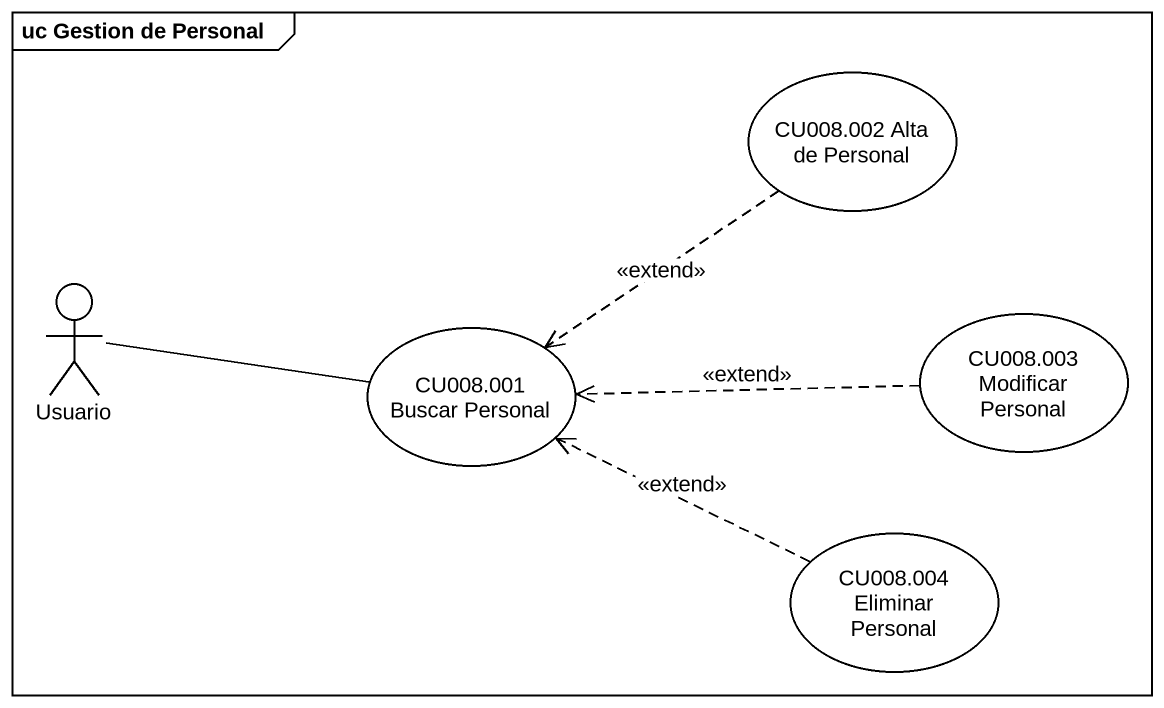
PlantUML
@startuml
mainframe uc Gestion de Personal
usecase "CU008.002 Alta de Personal" as CU008_002_Alta_de_Personal
actor Usuario
usecase "CU008.001 Buscar Personal" as CU008_001_Buscar_Personal
usecase "CU008.003 Modificar Personal" as CU008_003_Modificar_Personal
usecase "CU008.004 Eliminar Personal" as CU008_004_Eliminar_Personal
CU008_002_Alta_de_Personal ..> CU008_001_Buscar_Personal : <<extend>>
Usuario -right- CU008_001_Buscar_Personal
CU008_003_Modificar_Personal .left.> CU008_001_Buscar_Personal : <<extend>>
CU008_004_Eliminar_Personal .left.> CU008_001_Buscar_Personal : <<extend>>
@enduml
